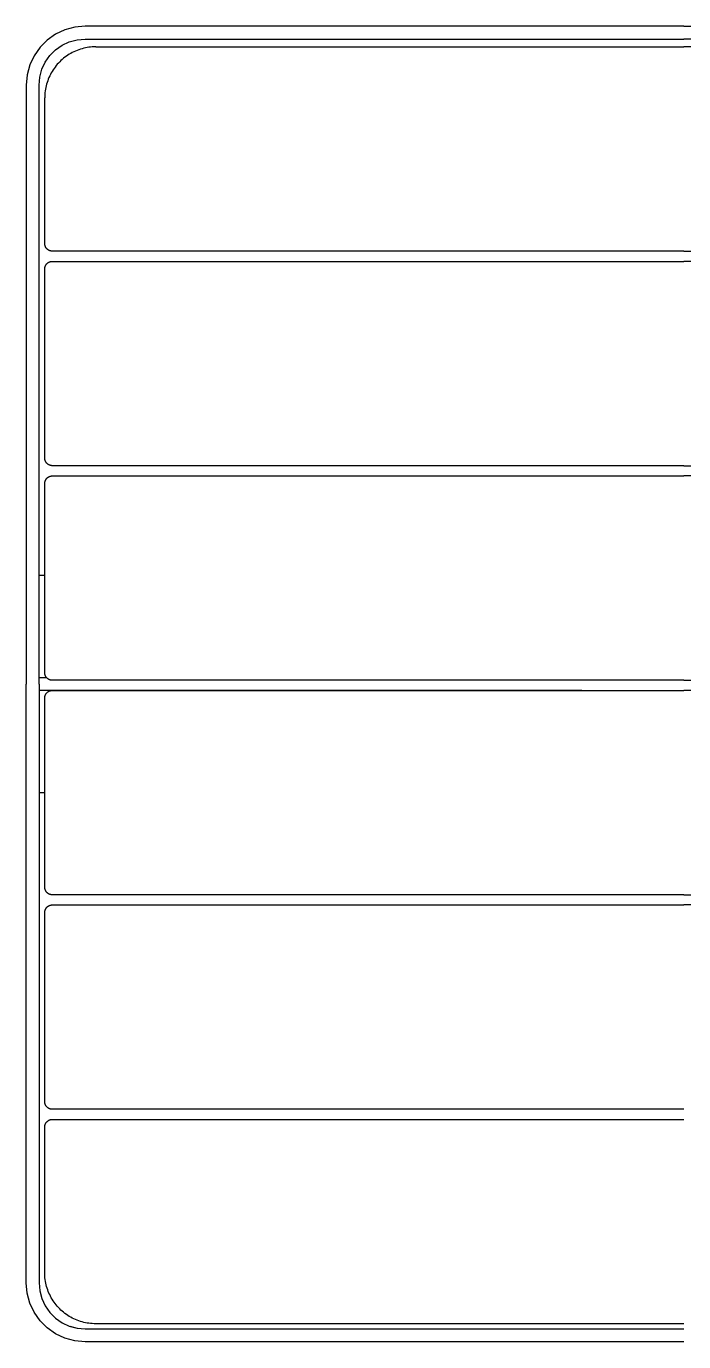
# Model space of a CAD drawing. Header units: millimetres. Extents: x 2840 to 6121, y 744 to 3036.
# Drawn here: x 4259 to 4517, y 1235 to 1750 of the extents above; entities that cross this region are included whole.
import ezdxf

# ---------------------------------------------------------------- set-up
doc = ezdxf.new("R2010")
doc.units = ezdxf.units.MM
doc.header["$MEASUREMENT"] = 0
doc.layers.add('Utwórz2D linie widoczne', color=7, linetype='Continuous', true_color=0x000000)

msp = doc.modelspace()

# ---------------------------------------------------------------- linework, layer by layer
at = {"layer": 'Utwórz2D linie widoczne'}
for p, q in [((4270.96, 1746.66), (4267.67, 1744.36)), ((4274.59, 1748.35), (4270.96, 1746.66)), ((4278.46, 1749.39), (4274.59, 1748.35)), ((4282.46, 1749.74), (4278.46, 1749.39)), ((4516.96, 1749.74), (4282.46, 1749.74)), ((4516.96, 1749.74), (4751.46, 1749.74)), ((4264.84, 1741.53), (4262.54, 1738.24)), ((4267.67, 1744.36), (4264.84, 1741.53)), ((4270.89, 1740.53), (4273.46, 1742.33)), ((4273.46, 1742.33), (4276.3, 1743.66)), ((4276.3, 1743.66), (4279.33, 1744.47)), ((4279.33, 1744.47), (4282.46, 1744.74)), ((4280.63, 1740.78), (4279.98, 1740.56)), ((4281.28, 1740.97), (4280.63, 1740.78)), ((4281.94, 1741.15), (4281.28, 1740.97)), ((4282.61, 1741.3), (4281.94, 1741.15)), ((4282.46, 1744.74), (4516.96, 1744.74)), ((4283.28, 1741.42), (4282.61, 1741.3)), ((4283.96, 1741.53), (4283.28, 1741.42)), ((4284.63, 1741.61), (4283.96, 1741.53)), ((4285.31, 1741.67), (4284.63, 1741.61)), ((4286, 1741.7), (4285.31, 1741.67)), ((4286.68, 1741.71), (4286, 1741.7)), ((4286.68, 1741.71), (4516.96, 1741.71)), ((4751.46, 1744.74), (4516.96, 1744.74)), ((4747.23, 1741.71), (4516.96, 1741.71)), ((4262.54, 1738.24), (4260.84, 1734.61)), ((4265.54, 1732.9), (4266.87, 1735.74)), ((4266.87, 1735.74), (4268.67, 1738.31)), ((4268.67, 1738.31), (4270.89, 1740.53)), ((4272.54, 1735.86), (4272.06, 1735.37)), ((4273.03, 1736.33), (4272.54, 1735.86)), ((4273.54, 1736.79), (4273.03, 1736.33)), ((4274.06, 1737.23), (4273.54, 1736.79)), ((4274.59, 1737.65), (4274.06, 1737.23)), ((4275.15, 1738.05), (4274.59, 1737.65)), ((4275.71, 1738.44), (4275.15, 1738.05)), ((4276.29, 1738.8), (4275.71, 1738.44)), ((4276.88, 1739.15), (4276.29, 1738.8)), ((4277.48, 1739.47), (4276.88, 1739.15)), ((4278.09, 1739.78), (4277.48, 1739.47)), ((4278.71, 1740.06), (4278.09, 1739.78)), ((4279.34, 1740.32), (4278.71, 1740.06)), ((4279.98, 1740.56), (4279.34, 1740.32)), ((4259.81, 1730.74), (4259.46, 1726.74)), ((4260.84, 1734.61), (4259.81, 1730.74)), ((4264.73, 1729.87), (4265.54, 1732.9)), ((4268.92, 1730.92), (4268.62, 1730.3)), ((4269.25, 1731.52), (4268.92, 1730.92)), ((4269.59, 1732.11), (4269.25, 1731.52)), ((4269.96, 1732.68), (4269.59, 1732.11)), ((4270.34, 1733.25), (4269.96, 1732.68)), ((4270.74, 1733.8), (4270.34, 1733.25)), ((4271.17, 1734.34), (4270.74, 1733.8)), ((4271.61, 1734.86), (4271.17, 1734.34)), ((4272.06, 1735.37), (4271.61, 1734.86)), ((4259.46, 1726.74), (4259.46, 1492.24)), ((4264.46, 1726.74), (4264.73, 1729.87)), ((4264.46, 1492.24), (4264.46, 1726.74)), ((4267.1, 1725.78), (4266.97, 1725.11)), ((4267.25, 1726.45), (4267.1, 1725.78)), ((4267.42, 1727.11), (4267.25, 1726.45)), ((4267.62, 1727.77), (4267.42, 1727.11)), ((4267.83, 1728.41), (4267.62, 1727.77)), ((4268.07, 1729.05), (4267.83, 1728.41)), ((4268.34, 1729.68), (4268.07, 1729.05)), ((4268.62, 1730.3), (4268.34, 1729.68)), ((4266.69, 1722.4), (4266.68, 1721.71)), ((4266.68, 1664.71), (4266.68, 1721.71)), ((4266.73, 1723.08), (4266.69, 1722.4)), ((4266.78, 1723.76), (4266.73, 1723.08)), ((4266.87, 1724.44), (4266.78, 1723.76)), ((4266.97, 1725.11), (4266.87, 1724.44)), ((4266.68, 1664.61), (4266.68, 1664.71)), ((4266.69, 1664.51), (4266.68, 1664.61)), ((4266.7, 1664.41), (4266.69, 1664.51)), ((4266.71, 1664.31), (4266.7, 1664.41)), ((4266.72, 1664.21), (4266.71, 1664.31)), ((4266.74, 1664.1), (4266.72, 1664.21)), ((4266.76, 1664), (4266.74, 1664.1)), ((4266.79, 1663.91), (4266.76, 1664)), ((4266.82, 1663.81), (4266.79, 1663.91)), ((4266.85, 1663.71), (4266.82, 1663.81)), ((4266.89, 1663.61), (4266.85, 1663.71)), ((4266.93, 1663.52), (4266.89, 1663.61)), ((4266.97, 1663.43), (4266.93, 1663.52)), ((4267.02, 1663.33), (4266.97, 1663.43)), ((4267.06, 1663.24), (4267.02, 1663.33)), ((4267.12, 1663.16), (4267.06, 1663.24)), ((4267.17, 1663.07), (4267.12, 1663.16)), ((4267.23, 1662.98), (4267.17, 1663.07)), ((4267.29, 1662.9), (4267.23, 1662.98)), ((4267.35, 1662.82), (4267.29, 1662.9)), ((4267.42, 1662.74), (4267.35, 1662.82)), ((4267.49, 1662.67), (4267.42, 1662.74)), ((4267.56, 1662.59), (4267.49, 1662.67)), ((4267.63, 1662.52), (4267.56, 1662.59)), ((4267.71, 1662.45), (4267.63, 1662.52)), ((4267.79, 1662.39), (4267.71, 1662.45)), ((4267.87, 1662.32), (4267.79, 1662.39)), ((4267.95, 1662.26), (4267.87, 1662.32)), ((4268.03, 1662.21), (4267.95, 1662.26)), ((4268.12, 1662.15), (4268.03, 1662.21)), ((4268.21, 1662.1), (4268.12, 1662.15)), ((4268.3, 1662.05), (4268.21, 1662.1)), ((4268.39, 1662.01), (4268.3, 1662.05)), ((4268.48, 1661.96), (4268.39, 1662.01)), ((4268.58, 1661.92), (4268.48, 1661.96)), ((4268.67, 1661.89), (4268.58, 1661.92)), ((4268.77, 1661.86), (4268.67, 1661.89)), ((4268.87, 1661.83), (4268.77, 1661.86)), ((4268.97, 1661.8), (4268.87, 1661.83)), ((4269.07, 1661.78), (4268.97, 1661.8)), ((4269.17, 1661.76), (4269.07, 1661.78)), ((4269.27, 1661.74), (4269.17, 1661.76)), ((4269.37, 1661.73), (4269.27, 1661.74)), ((4269.47, 1661.72), (4269.37, 1661.73)), ((4269.58, 1661.72), (4269.47, 1661.72)), ((4269.68, 1661.71), (4269.58, 1661.72)), ((4516.96, 1661.71), (4269.68, 1661.71)), ((4516.96, 1661.71), (4764.23, 1661.71)), ((4266.68, 1654.82), (4266.69, 1654.92)), ((4266.68, 1654.71), (4266.68, 1654.82)), ((4266.68, 1580.71), (4266.68, 1654.71)), ((4266.69, 1654.92), (4266.7, 1655.02)), ((4266.7, 1655.02), (4266.71, 1655.12)), ((4266.71, 1655.12), (4266.72, 1655.22)), ((4266.72, 1655.22), (4266.74, 1655.33)), ((4266.74, 1655.33), (4266.76, 1655.43)), ((4266.76, 1655.43), (4266.79, 1655.52)), ((4266.79, 1655.52), (4266.82, 1655.62)), ((4266.82, 1655.62), (4266.85, 1655.72)), ((4266.85, 1655.72), (4266.89, 1655.82)), ((4266.89, 1655.82), (4266.93, 1655.91)), ((4266.93, 1655.91), (4266.97, 1656)), ((4266.97, 1656), (4267.02, 1656.1)), ((4267.02, 1656.1), (4267.06, 1656.19)), ((4267.06, 1656.19), (4267.12, 1656.27)), ((4267.12, 1656.27), (4267.17, 1656.36)), ((4267.17, 1656.36), (4267.23, 1656.45)), ((4267.23, 1656.45), (4267.29, 1656.53)), ((4267.29, 1656.53), (4267.35, 1656.61)), ((4267.35, 1656.61), (4267.42, 1656.69)), ((4267.42, 1656.69), (4267.49, 1656.76)), ((4267.49, 1656.76), (4267.56, 1656.84)), ((4267.56, 1656.84), (4267.63, 1656.91)), ((4267.63, 1656.91), (4267.71, 1656.98)), ((4267.71, 1656.98), (4267.79, 1657.04)), ((4267.79, 1657.04), (4267.87, 1657.11)), ((4267.87, 1657.11), (4267.95, 1657.17)), ((4267.95, 1657.17), (4268.03, 1657.22)), ((4268.03, 1657.22), (4268.12, 1657.28)), ((4268.12, 1657.28), (4268.21, 1657.33)), ((4268.21, 1657.33), (4268.3, 1657.38)), ((4268.3, 1657.38), (4268.39, 1657.42)), ((4268.39, 1657.42), (4268.48, 1657.47)), ((4268.48, 1657.47), (4268.58, 1657.51)), ((4268.58, 1657.51), (4268.67, 1657.54)), ((4268.67, 1657.54), (4268.77, 1657.57)), ((4268.77, 1657.57), (4268.87, 1657.6)), ((4268.87, 1657.6), (4268.97, 1657.63)), ((4268.97, 1657.63), (4269.07, 1657.65)), ((4269.07, 1657.65), (4269.17, 1657.67)), ((4269.17, 1657.67), (4269.27, 1657.69)), ((4269.27, 1657.69), (4269.37, 1657.7)), ((4269.37, 1657.7), (4269.47, 1657.71)), ((4269.47, 1657.71), (4269.58, 1657.71)), ((4269.58, 1657.71), (4269.68, 1657.71)), ((4269.68, 1657.71), (4516.96, 1657.71)), ((4764.23, 1657.71), (4516.96, 1657.71)), ((4266.68, 1580.61), (4266.68, 1580.71)), ((4266.69, 1580.51), (4266.68, 1580.61)), ((4266.7, 1580.41), (4266.69, 1580.51)), ((4266.71, 1580.31), (4266.7, 1580.41)), ((4266.72, 1580.21), (4266.71, 1580.31)), ((4266.74, 1580.1), (4266.72, 1580.21)), ((4266.76, 1580), (4266.74, 1580.1)), ((4266.79, 1579.91), (4266.76, 1580)), ((4266.82, 1579.81), (4266.79, 1579.91)), ((4266.85, 1579.71), (4266.82, 1579.81)), ((4266.89, 1579.61), (4266.85, 1579.71)), ((4266.93, 1579.52), (4266.89, 1579.61)), ((4266.97, 1579.43), (4266.93, 1579.52)), ((4267.02, 1579.33), (4266.97, 1579.43)), ((4267.06, 1579.24), (4267.02, 1579.33)), ((4267.12, 1579.16), (4267.06, 1579.24)), ((4267.17, 1579.07), (4267.12, 1579.16)), ((4267.23, 1578.98), (4267.17, 1579.07)), ((4267.29, 1578.9), (4267.23, 1578.98)), ((4267.35, 1578.82), (4267.29, 1578.9)), ((4267.42, 1578.74), (4267.35, 1578.82)), ((4267.49, 1578.67), (4267.42, 1578.74)), ((4267.56, 1578.59), (4267.49, 1578.67)), ((4267.63, 1578.52), (4267.56, 1578.59)), ((4267.71, 1578.45), (4267.63, 1578.52)), ((4267.79, 1578.39), (4267.71, 1578.45)), ((4267.87, 1578.32), (4267.79, 1578.39)), ((4267.95, 1578.26), (4267.87, 1578.32)), ((4268.03, 1578.21), (4267.95, 1578.26)), ((4268.12, 1578.15), (4268.03, 1578.21)), ((4268.21, 1578.1), (4268.12, 1578.15)), ((4268.3, 1578.05), (4268.21, 1578.1)), ((4268.39, 1578.01), (4268.3, 1578.05)), ((4268.48, 1577.96), (4268.39, 1578.01)), ((4268.58, 1577.92), (4268.48, 1577.96)), ((4268.67, 1577.89), (4268.58, 1577.92)), ((4268.77, 1577.86), (4268.67, 1577.89)), ((4268.87, 1577.83), (4268.77, 1577.86)), ((4268.97, 1577.8), (4268.87, 1577.83)), ((4269.07, 1577.78), (4268.97, 1577.8)), ((4269.17, 1577.76), (4269.07, 1577.78)), ((4269.27, 1577.74), (4269.17, 1577.76)), ((4269.37, 1577.73), (4269.27, 1577.74)), ((4269.47, 1577.72), (4269.37, 1577.73)), ((4269.58, 1577.72), (4269.47, 1577.72)), ((4269.68, 1577.71), (4269.58, 1577.72)), ((4516.96, 1577.71), (4269.68, 1577.71)), ((4516.96, 1577.71), (4764.23, 1577.71)), ((4266.68, 1570.82), (4266.69, 1570.92)), ((4266.68, 1570.71), (4266.68, 1570.82)), ((4266.69, 1570.92), (4266.7, 1571.02)), ((4266.7, 1571.02), (4266.71, 1571.12)), ((4266.71, 1571.12), (4266.72, 1571.22)), ((4266.72, 1571.22), (4266.74, 1571.33)), ((4266.74, 1571.33), (4266.76, 1571.43)), ((4266.76, 1571.43), (4266.79, 1571.52)), ((4266.79, 1571.52), (4266.82, 1571.62)), ((4266.82, 1571.62), (4266.85, 1571.72)), ((4266.85, 1571.72), (4266.89, 1571.82)), ((4266.89, 1571.82), (4266.93, 1571.91)), ((4266.93, 1571.91), (4266.97, 1572)), ((4266.97, 1572), (4267.02, 1572.1)), ((4267.02, 1572.1), (4267.06, 1572.19)), ((4267.06, 1572.19), (4267.12, 1572.27)), ((4267.12, 1572.27), (4267.17, 1572.36)), ((4267.17, 1572.36), (4267.23, 1572.45)), ((4267.23, 1572.45), (4267.29, 1572.53)), ((4267.29, 1572.53), (4267.35, 1572.61)), ((4267.35, 1572.61), (4267.42, 1572.69)), ((4267.42, 1572.69), (4267.49, 1572.76)), ((4267.49, 1572.76), (4267.56, 1572.84)), ((4267.56, 1572.84), (4267.63, 1572.91)), ((4267.63, 1572.91), (4267.71, 1572.98)), ((4267.71, 1572.98), (4267.79, 1573.04)), ((4267.79, 1573.04), (4267.87, 1573.11)), ((4267.87, 1573.11), (4267.95, 1573.17)), ((4267.95, 1573.17), (4268.03, 1573.22)), ((4268.03, 1573.22), (4268.12, 1573.28)), ((4268.12, 1573.28), (4268.21, 1573.33)), ((4268.21, 1573.33), (4268.3, 1573.38)), ((4268.3, 1573.38), (4268.39, 1573.42)), ((4268.39, 1573.42), (4268.48, 1573.47)), ((4268.48, 1573.47), (4268.58, 1573.51)), ((4268.58, 1573.51), (4268.67, 1573.54)), ((4268.67, 1573.54), (4268.77, 1573.57)), ((4268.77, 1573.57), (4268.87, 1573.6)), ((4268.87, 1573.6), (4268.97, 1573.63)), ((4268.97, 1573.63), (4269.07, 1573.65)), ((4269.07, 1573.65), (4269.17, 1573.67)), ((4269.17, 1573.67), (4269.27, 1573.69)), ((4269.27, 1573.69), (4269.37, 1573.7)), ((4269.37, 1573.7), (4269.47, 1573.71)), ((4269.47, 1573.71), (4269.58, 1573.71)), ((4269.58, 1573.71), (4269.68, 1573.71)), ((4269.68, 1573.71), (4516.96, 1573.71)), ((4764.23, 1573.71), (4516.96, 1573.71)), ((4266.68, 1496.71), (4266.68, 1570.71)), ((4266.68, 1534.74), (4264.46, 1534.74)), ((4264.46, 1494.74), (4267.42, 1494.74)), ((4266.68, 1496.61), (4266.68, 1496.71)), ((4266.69, 1496.51), (4266.68, 1496.61)), ((4266.7, 1496.41), (4266.69, 1496.51)), ((4266.71, 1496.31), (4266.7, 1496.41)), ((4266.72, 1496.21), (4266.71, 1496.31)), ((4266.74, 1496.1), (4266.72, 1496.21)), ((4266.76, 1496), (4266.74, 1496.1)), ((4266.79, 1495.91), (4266.76, 1496)), ((4266.82, 1495.81), (4266.79, 1495.91)), ((4266.85, 1495.71), (4266.82, 1495.81)), ((4266.89, 1495.61), (4266.85, 1495.71)), ((4266.93, 1495.52), (4266.89, 1495.61)), ((4266.97, 1495.43), (4266.93, 1495.52)), ((4267.02, 1495.33), (4266.97, 1495.43)), ((4267.06, 1495.24), (4267.02, 1495.33)), ((4267.12, 1495.16), (4267.06, 1495.24)), ((4267.17, 1495.07), (4267.12, 1495.16)), ((4267.23, 1494.98), (4267.17, 1495.07)), ((4267.29, 1494.9), (4267.23, 1494.98)), ((4267.35, 1494.82), (4267.29, 1494.9)), ((4267.42, 1494.74), (4267.35, 1494.82)), ((4267.49, 1494.67), (4267.42, 1494.74)), ((4267.56, 1494.59), (4267.49, 1494.67)), ((4267.63, 1494.52), (4267.56, 1494.59)), ((4267.71, 1494.45), (4267.63, 1494.52)), ((4267.79, 1494.39), (4267.71, 1494.45)), ((4267.87, 1494.32), (4267.79, 1494.39)), ((4267.95, 1494.26), (4267.87, 1494.32)), ((4268.03, 1494.21), (4267.95, 1494.26)), ((4268.12, 1494.15), (4268.03, 1494.21)), ((4268.21, 1494.1), (4268.12, 1494.15)), ((4268.3, 1494.05), (4268.21, 1494.1)), ((4268.39, 1494.01), (4268.3, 1494.05)), ((4268.48, 1493.96), (4268.39, 1494.01)), ((4268.58, 1493.92), (4268.48, 1493.96)), ((4268.67, 1493.89), (4268.58, 1493.92)), ((4268.77, 1493.86), (4268.67, 1493.89)), ((4268.87, 1493.83), (4268.77, 1493.86)), ((4268.97, 1493.8), (4268.87, 1493.83)), ((4269.07, 1493.78), (4268.97, 1493.8)), ((4269.17, 1493.76), (4269.07, 1493.78)), ((4269.27, 1493.74), (4269.17, 1493.76)), ((4269.37, 1493.73), (4269.27, 1493.74)), ((4269.47, 1493.72), (4269.37, 1493.73)), ((4269.58, 1493.72), (4269.47, 1493.72)), ((4269.68, 1493.71), (4269.58, 1493.72)), ((4516.96, 1493.71), (4269.68, 1493.71)), ((4516.96, 1493.71), (4764.23, 1493.71)), ((4259.46, 1257.74), (4259.46, 1492.24)), ((4264.46, 1492.24), (4264.46, 1257.74)), ((4477.04, 1489.74), (4264.46, 1489.74)), ((4267.12, 1488.27), (4267.17, 1488.36)), ((4267.17, 1488.36), (4267.23, 1488.45)), ((4267.23, 1488.45), (4267.29, 1488.53)), ((4267.29, 1488.53), (4267.35, 1488.61)), ((4267.35, 1488.61), (4267.42, 1488.69)), ((4267.42, 1488.69), (4267.49, 1488.76)), ((4267.49, 1488.76), (4267.56, 1488.84)), ((4267.56, 1488.84), (4267.63, 1488.91)), ((4267.63, 1488.91), (4267.71, 1488.98)), ((4267.71, 1488.98), (4267.79, 1489.04)), ((4267.79, 1489.04), (4267.87, 1489.11)), ((4267.87, 1489.11), (4267.95, 1489.17)), ((4267.95, 1489.17), (4268.03, 1489.22)), ((4268.03, 1489.22), (4268.12, 1489.28)), ((4268.12, 1489.28), (4268.21, 1489.33)), ((4268.21, 1489.33), (4268.3, 1489.38)), ((4268.3, 1489.38), (4268.39, 1489.42)), ((4268.39, 1489.42), (4268.48, 1489.47)), ((4268.48, 1489.47), (4268.58, 1489.51)), ((4268.58, 1489.51), (4268.67, 1489.54)), ((4268.67, 1489.54), (4268.77, 1489.57)), ((4268.77, 1489.57), (4268.87, 1489.6)), ((4268.87, 1489.6), (4268.97, 1489.63)), ((4268.97, 1489.63), (4269.07, 1489.65)), ((4269.07, 1489.65), (4269.17, 1489.67)), ((4269.17, 1489.67), (4269.27, 1489.69)), ((4269.27, 1489.69), (4269.37, 1489.7)), ((4269.37, 1489.7), (4269.47, 1489.71)), ((4269.47, 1489.71), (4269.58, 1489.71)), ((4269.58, 1489.71), (4269.68, 1489.71)), ((4269.68, 1489.71), (4516.96, 1489.71)), ((4764.23, 1489.71), (4516.96, 1489.71)), ((4266.68, 1486.82), (4266.69, 1486.92)), ((4266.68, 1486.71), (4266.68, 1486.82)), ((4266.68, 1412.71), (4266.68, 1486.71)), ((4266.69, 1486.92), (4266.7, 1487.02)), ((4266.7, 1487.02), (4266.71, 1487.12)), ((4266.71, 1487.12), (4266.72, 1487.22)), ((4266.72, 1487.22), (4266.74, 1487.33)), ((4266.74, 1487.33), (4266.76, 1487.43)), ((4266.76, 1487.43), (4266.79, 1487.52)), ((4266.79, 1487.52), (4266.82, 1487.62)), ((4266.82, 1487.62), (4266.85, 1487.72)), ((4266.85, 1487.72), (4266.89, 1487.82)), ((4266.89, 1487.82), (4266.93, 1487.91)), ((4266.93, 1487.91), (4266.97, 1488)), ((4266.97, 1488), (4267.02, 1488.1)), ((4267.02, 1488.1), (4267.06, 1488.19)), ((4267.06, 1488.19), (4267.12, 1488.27)), ((4264.46, 1449.74), (4266.68, 1449.74)), ((4266.68, 1412.61), (4266.68, 1412.71)), ((4266.69, 1412.51), (4266.68, 1412.61)), ((4266.7, 1412.41), (4266.69, 1412.51)), ((4266.71, 1412.31), (4266.7, 1412.41)), ((4266.72, 1412.21), (4266.71, 1412.31)), ((4266.74, 1412.1), (4266.72, 1412.21)), ((4266.76, 1412), (4266.74, 1412.1)), ((4266.79, 1411.91), (4266.76, 1412)), ((4266.82, 1411.81), (4266.79, 1411.91)), ((4266.85, 1411.71), (4266.82, 1411.81)), ((4266.89, 1411.61), (4266.85, 1411.71)), ((4266.93, 1411.52), (4266.89, 1411.61)), ((4266.97, 1411.43), (4266.93, 1411.52)), ((4267.02, 1411.33), (4266.97, 1411.43)), ((4267.06, 1411.24), (4267.02, 1411.33)), ((4267.12, 1411.16), (4267.06, 1411.24)), ((4267.17, 1411.07), (4267.12, 1411.16)), ((4267.23, 1410.98), (4267.17, 1411.07)), ((4267.29, 1410.9), (4267.23, 1410.98)), ((4267.35, 1410.82), (4267.29, 1410.9)), ((4267.42, 1410.74), (4267.35, 1410.82)), ((4267.49, 1410.67), (4267.42, 1410.74)), ((4267.56, 1410.59), (4267.49, 1410.67)), ((4267.63, 1410.52), (4267.56, 1410.59)), ((4267.71, 1410.45), (4267.63, 1410.52)), ((4267.79, 1410.39), (4267.71, 1410.45)), ((4267.87, 1410.32), (4267.79, 1410.39)), ((4267.95, 1410.26), (4267.87, 1410.32)), ((4268.03, 1410.21), (4267.95, 1410.26)), ((4268.12, 1410.15), (4268.03, 1410.21)), ((4268.21, 1410.1), (4268.12, 1410.15)), ((4268.3, 1410.05), (4268.21, 1410.1)), ((4268.39, 1410.01), (4268.3, 1410.05)), ((4268.48, 1409.96), (4268.39, 1410.01)), ((4268.58, 1409.92), (4268.48, 1409.96)), ((4268.67, 1409.89), (4268.58, 1409.92)), ((4268.77, 1409.86), (4268.67, 1409.89)), ((4268.87, 1409.83), (4268.77, 1409.86)), ((4268.97, 1409.8), (4268.87, 1409.83)), ((4269.07, 1409.78), (4268.97, 1409.8)), ((4269.17, 1409.76), (4269.07, 1409.78)), ((4269.27, 1409.74), (4269.17, 1409.76)), ((4269.37, 1409.73), (4269.27, 1409.74)), ((4269.47, 1409.72), (4269.37, 1409.73)), ((4269.58, 1409.72), (4269.47, 1409.72)), ((4269.68, 1409.71), (4269.58, 1409.72)), ((4516.96, 1409.71), (4269.68, 1409.71)), ((4516.96, 1409.71), (4764.23, 1409.71)), ((4266.68, 1402.85), (4266.69, 1402.96)), ((4266.68, 1402.75), (4266.68, 1402.85)), ((4266.68, 1328.75), (4266.68, 1402.75)), ((4266.69, 1402.96), (4266.7, 1403.06)), ((4266.7, 1403.06), (4266.71, 1403.16)), ((4266.71, 1403.16), (4266.72, 1403.26)), ((4266.72, 1403.26), (4266.74, 1403.36)), ((4266.74, 1403.36), (4266.76, 1403.46)), ((4266.76, 1403.46), (4266.79, 1403.56)), ((4266.79, 1403.56), (4266.82, 1403.66)), ((4266.82, 1403.66), (4266.85, 1403.76)), ((4266.85, 1403.76), (4266.89, 1403.85)), ((4266.89, 1403.85), (4266.93, 1403.95)), ((4266.93, 1403.95), (4266.97, 1404.04)), ((4266.97, 1404.04), (4267.02, 1404.13)), ((4267.02, 1404.13), (4267.06, 1404.22)), ((4267.06, 1404.22), (4267.12, 1404.31)), ((4267.12, 1404.31), (4267.17, 1404.4)), ((4267.17, 1404.4), (4267.23, 1404.48)), ((4267.23, 1404.48), (4267.29, 1404.56)), ((4267.29, 1404.56), (4267.35, 1404.64)), ((4267.35, 1404.64), (4267.42, 1404.72)), ((4267.42, 1404.72), (4267.49, 1404.8)), ((4267.49, 1404.8), (4267.56, 1404.87)), ((4267.56, 1404.87), (4267.63, 1404.94)), ((4267.63, 1404.94), (4267.71, 1405.01)), ((4267.71, 1405.01), (4267.79, 1405.08)), ((4267.79, 1405.08), (4267.87, 1405.14)), ((4267.87, 1405.14), (4267.95, 1405.2)), ((4267.95, 1405.2), (4268.03, 1405.26)), ((4268.03, 1405.26), (4268.12, 1405.31)), ((4268.12, 1405.31), (4268.21, 1405.37)), ((4268.21, 1405.37), (4268.3, 1405.41)), ((4268.3, 1405.41), (4268.39, 1405.46)), ((4268.39, 1405.46), (4268.48, 1405.5)), ((4268.48, 1405.5), (4268.58, 1405.54)), ((4268.58, 1405.54), (4268.67, 1405.58)), ((4268.67, 1405.58), (4268.77, 1405.61)), ((4268.77, 1405.61), (4268.87, 1405.64)), ((4268.87, 1405.64), (4268.97, 1405.67)), ((4268.97, 1405.67), (4269.07, 1405.69)), ((4269.07, 1405.69), (4269.17, 1405.71)), ((4269.17, 1405.71), (4269.27, 1405.72)), ((4269.27, 1405.72), (4269.37, 1405.73)), ((4269.37, 1405.73), (4269.47, 1405.74)), ((4269.47, 1405.74), (4269.58, 1405.75)), ((4269.58, 1405.75), (4269.68, 1405.75)), ((4269.68, 1405.75), (4516.96, 1405.75)), ((4764.23, 1405.75), (4516.96, 1405.75)), ((4266.68, 1328.65), (4266.68, 1328.75)), ((4266.69, 1328.55), (4266.68, 1328.65)), ((4266.7, 1328.44), (4266.69, 1328.55)), ((4266.71, 1328.34), (4266.7, 1328.44)), ((4266.72, 1328.24), (4266.71, 1328.34)), ((4266.74, 1328.14), (4266.72, 1328.24)), ((4266.76, 1328.04), (4266.74, 1328.14)), ((4266.79, 1327.94), (4266.76, 1328.04)), ((4266.82, 1327.84), (4266.79, 1327.94)), ((4266.85, 1327.75), (4266.82, 1327.84)), ((4266.89, 1327.65), (4266.85, 1327.75)), ((4266.93, 1327.56), (4266.89, 1327.65)), ((4266.97, 1327.46), (4266.93, 1327.56)), ((4267.02, 1327.37), (4266.97, 1327.46)), ((4267.06, 1327.28), (4267.02, 1327.37)), ((4267.12, 1327.19), (4267.06, 1327.28)), ((4267.17, 1327.11), (4267.12, 1327.19)), ((4267.23, 1327.02), (4267.17, 1327.11)), ((4267.29, 1326.94), (4267.23, 1327.02)), ((4267.35, 1326.86), (4267.29, 1326.94)), ((4267.42, 1326.78), (4267.35, 1326.86)), ((4267.49, 1326.7), (4267.42, 1326.78)), ((4267.56, 1326.63), (4267.49, 1326.7)), ((4267.63, 1326.56), (4267.56, 1326.63)), ((4267.71, 1326.49), (4267.63, 1326.56)), ((4267.79, 1326.42), (4267.71, 1326.49)), ((4267.87, 1326.36), (4267.79, 1326.42)), ((4267.95, 1326.3), (4267.87, 1326.36)), ((4268.03, 1326.24), (4267.95, 1326.3)), ((4268.12, 1326.19), (4268.03, 1326.24)), ((4268.21, 1326.14), (4268.12, 1326.19)), ((4268.3, 1326.09), (4268.21, 1326.14)), ((4268.39, 1326.04), (4268.3, 1326.09)), ((4268.48, 1326), (4268.39, 1326.04)), ((4268.58, 1325.96), (4268.48, 1326)), ((4268.67, 1325.92), (4268.58, 1325.96)), ((4268.77, 1325.89), (4268.67, 1325.92)), ((4268.87, 1325.86), (4268.77, 1325.89)), ((4268.97, 1325.84), (4268.87, 1325.86)), ((4269.07, 1325.81), (4268.97, 1325.84)), ((4269.17, 1325.79), (4269.07, 1325.81)), ((4269.27, 1325.78), (4269.17, 1325.79)), ((4269.37, 1325.77), (4269.27, 1325.78)), ((4269.47, 1325.76), (4269.37, 1325.77)), ((4269.58, 1325.75), (4269.47, 1325.76)), ((4269.68, 1325.75), (4269.58, 1325.75)), ((4516.96, 1325.75), (4269.68, 1325.75)), ((4266.68, 1318.85), (4266.69, 1318.96)), ((4266.68, 1318.75), (4266.68, 1318.85)), ((4266.68, 1261.75), (4266.68, 1318.75)), ((4266.69, 1318.96), (4266.7, 1319.06)), ((4266.7, 1319.06), (4266.71, 1319.16)), ((4266.71, 1319.16), (4266.72, 1319.26)), ((4266.72, 1319.26), (4266.74, 1319.36)), ((4266.74, 1319.36), (4266.76, 1319.46)), ((4266.76, 1319.46), (4266.79, 1319.56)), ((4266.79, 1319.56), (4266.82, 1319.66)), ((4266.82, 1319.66), (4266.85, 1319.76)), ((4266.85, 1319.76), (4266.89, 1319.85)), ((4266.89, 1319.85), (4266.93, 1319.95)), ((4266.93, 1319.95), (4266.97, 1320.04)), ((4266.97, 1320.04), (4267.02, 1320.13)), ((4267.02, 1320.13), (4267.06, 1320.22)), ((4267.06, 1320.22), (4267.12, 1320.31)), ((4267.12, 1320.31), (4267.17, 1320.4)), ((4267.17, 1320.4), (4267.23, 1320.48)), ((4267.23, 1320.48), (4267.29, 1320.56)), ((4267.29, 1320.56), (4267.35, 1320.64)), ((4267.35, 1320.64), (4267.42, 1320.72)), ((4267.42, 1320.72), (4267.49, 1320.8)), ((4267.49, 1320.8), (4267.56, 1320.87)), ((4267.56, 1320.87), (4267.63, 1320.94)), ((4267.63, 1320.94), (4267.71, 1321.01)), ((4267.71, 1321.01), (4267.79, 1321.08)), ((4267.79, 1321.08), (4267.87, 1321.14)), ((4267.87, 1321.14), (4267.95, 1321.2)), ((4267.95, 1321.2), (4268.03, 1321.26)), ((4268.03, 1321.26), (4268.12, 1321.31)), ((4268.12, 1321.31), (4268.21, 1321.37)), ((4268.21, 1321.37), (4268.3, 1321.41)), ((4268.3, 1321.41), (4268.39, 1321.46)), ((4268.39, 1321.46), (4268.48, 1321.5)), ((4268.48, 1321.5), (4268.58, 1321.54)), ((4268.58, 1321.54), (4268.67, 1321.58)), ((4268.67, 1321.58), (4268.77, 1321.61)), ((4268.77, 1321.61), (4268.87, 1321.64)), ((4268.87, 1321.64), (4268.97, 1321.67)), ((4268.97, 1321.67), (4269.07, 1321.69)), ((4269.07, 1321.69), (4269.17, 1321.71)), ((4269.17, 1321.71), (4269.27, 1321.72)), ((4269.27, 1321.72), (4269.37, 1321.73)), ((4269.37, 1321.73), (4269.47, 1321.74)), ((4269.47, 1321.74), (4269.58, 1321.75)), ((4269.58, 1321.75), (4269.68, 1321.75)), ((4269.68, 1321.75), (4516.96, 1321.75)), ((4266.69, 1261.07), (4266.68, 1261.75)), ((4259.81, 1253.75), (4259.46, 1257.74)), ((4264.46, 1257.74), (4264.73, 1254.62)), ((4266.73, 1260.39), (4266.69, 1261.07)), ((4266.78, 1259.71), (4266.73, 1260.39)), ((4266.87, 1259.03), (4266.78, 1259.71)), ((4266.97, 1258.35), (4266.87, 1259.03)), ((4267.1, 1257.68), (4266.97, 1258.35)), ((4267.25, 1257.02), (4267.1, 1257.68)), ((4267.42, 1256.35), (4267.25, 1257.02)), ((4260.84, 1249.88), (4259.81, 1253.75)), ((4264.73, 1254.62), (4265.54, 1251.59)), ((4265.54, 1251.59), (4266.87, 1248.74)), ((4267.62, 1255.7), (4267.42, 1256.35)), ((4267.83, 1255.05), (4267.62, 1255.7)), ((4268.07, 1254.41), (4267.83, 1255.05)), ((4268.34, 1253.78), (4268.07, 1254.41)), ((4268.62, 1253.16), (4268.34, 1253.78)), ((4268.92, 1252.55), (4268.62, 1253.16)), ((4269.25, 1251.95), (4268.92, 1252.55)), ((4269.59, 1251.36), (4269.25, 1251.95)), ((4262.54, 1246.24), (4260.84, 1249.88)), ((4266.87, 1248.74), (4268.67, 1246.17)), ((4269.96, 1250.78), (4269.59, 1251.36)), ((4270.34, 1250.22), (4269.96, 1250.78)), ((4270.74, 1249.67), (4270.34, 1250.22)), ((4271.17, 1249.13), (4270.74, 1249.67)), ((4271.61, 1248.61), (4271.17, 1249.13)), ((4272.06, 1248.1), (4271.61, 1248.61)), ((4272.54, 1247.61), (4272.06, 1248.1)), ((4273.03, 1247.13), (4272.54, 1247.61)), ((4273.54, 1246.68), (4273.03, 1247.13)), ((4274.06, 1246.24), (4273.54, 1246.68)), ((4264.84, 1242.96), (4262.54, 1246.24)), ((4267.67, 1240.12), (4264.84, 1242.96)), ((4268.67, 1246.17), (4270.89, 1243.95)), ((4270.89, 1243.95), (4273.46, 1242.15)), ((4273.46, 1242.15), (4276.3, 1240.83)), ((4274.59, 1245.81), (4274.06, 1246.24)), ((4275.15, 1245.41), (4274.59, 1245.81)), ((4275.71, 1245.03), (4275.15, 1245.41)), ((4276.29, 1244.66), (4275.71, 1245.03)), ((4276.88, 1244.32), (4276.29, 1244.66)), ((4277.48, 1243.99), (4276.88, 1244.32)), ((4278.09, 1243.69), (4277.48, 1243.99)), ((4278.71, 1243.41), (4278.09, 1243.69)), ((4279.34, 1243.14), (4278.71, 1243.41)), ((4279.98, 1242.91), (4279.34, 1243.14)), ((4280.63, 1242.69), (4279.98, 1242.91)), ((4281.28, 1242.49), (4280.63, 1242.69)), ((4281.94, 1242.32), (4281.28, 1242.49)), ((4282.61, 1242.17), (4281.94, 1242.32)), ((4283.28, 1242.04), (4282.61, 1242.17)), ((4283.96, 1241.94), (4283.28, 1242.04)), ((4284.63, 1241.86), (4283.96, 1241.94)), ((4285.31, 1241.8), (4284.63, 1241.86)), ((4286, 1241.76), (4285.31, 1241.8)), ((4286.68, 1241.75), (4286, 1241.76)), ((4516.96, 1241.75), (4286.68, 1241.75)), ((4270.96, 1237.82), (4267.67, 1240.12)), ((4274.59, 1236.13), (4270.96, 1237.82)), ((4278.46, 1235.09), (4274.59, 1236.13)), ((4276.3, 1240.83), (4279.33, 1240.02)), ((4276.47, 1240.8), (4279.42, 1240.01)), ((4279.33, 1240.02), (4282.46, 1239.74)), ((4282.46, 1239.74), (4516.96, 1239.74)), ((4282.46, 1234.74), (4278.46, 1235.09)), ((4516.96, 1234.74), (4282.46, 1234.74))]:
    msp.add_line(p, q, dxfattribs=at)

doc.saveas('drawing.dxf')
